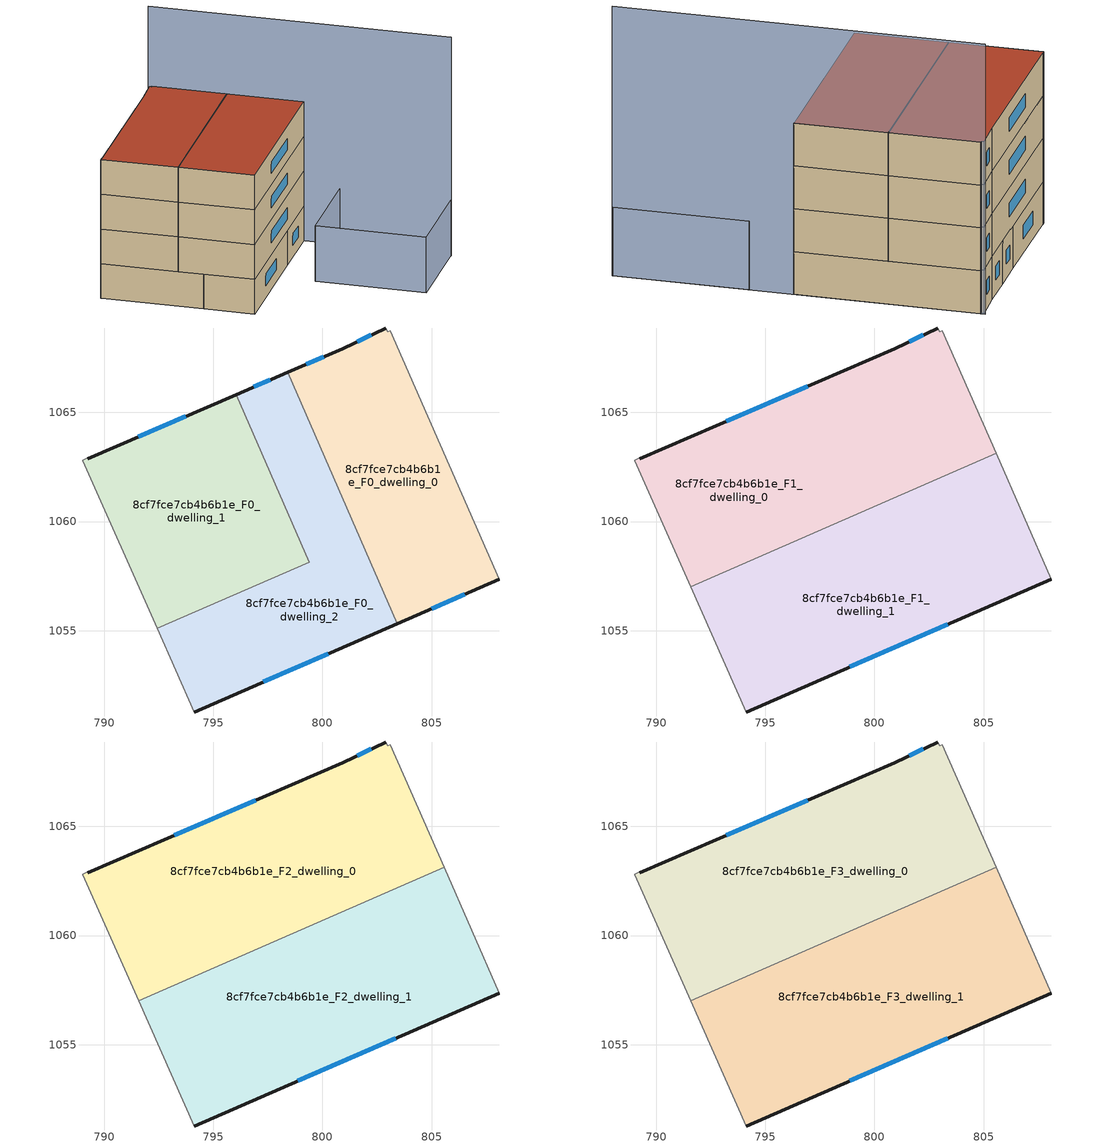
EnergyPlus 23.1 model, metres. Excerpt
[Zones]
8cf7fce7cb4b6b1e_F0_dwelling_0
 floor ground (EU_floor_Construction): 803.11,1068.76 808.11,1057.35 803.42,1055.31 798.4,1066.84 800.92,1067.93 802.91,1068.87 802.99,1068.7 z0
 wall outside (EU_wall_Construction): 803.42,1055.31 808.11,1057.35 / 802.91,1068.87 800.92,1067.93 798.4,1066.84 z0:3
 wall adiabatic (EU_wall_Construction): 808.11,1057.35 803.11,1068.76 802.99,1068.7 802.91,1068.87 z0:3
 wall to 8cf7fce7cb4b6b1e_F0_dwelling_2 (EU_wall_Construction): 798.4,1066.84 803.42,1055.31 z0:3
 window (EU_Window_Construction): 805.02,1056.01 806.51,1056.66 / 800.06,1067.56 799.26,1067.21 / 802.23,1068.55 801.6,1068.25 z1.02:1.98
8cf7fce7cb4b6b1e_F0_dwelling_1
 floor ground (EU_floor_Construction): 796.05,1065.83 799.4,1058.14 792.42,1055.1 789.01,1062.79 789,1062.81 789.2,1062.9 789.23,1062.88 z0
 wall outside (EU_wall_Construction): 796.05,1065.83 789.23,1062.88 z0:3
 wall adiabatic (EU_wall_Construction): 789.23,1062.88 789.2,1062.9 789,1062.81 789.01,1062.79 792.42,1055.1 z0:3
 wall to 8cf7fce7cb4b6b1e_F0_dwelling_2 (EU_wall_Construction): 792.42,1055.1 799.4,1058.14 796.05,1065.83 z0:3
 window (EU_Window_Construction): 793.73,1064.82 791.55,1063.88 z1.02:1.98
8cf7fce7cb4b6b1e_F0_dwelling_2
 floor ground (EU_floor_Construction): 798.4,1066.84 803.42,1055.31 794.12,1051.27 792.42,1055.1 799.4,1058.14 796.05,1065.83 z0
 wall outside (EU_wall_Construction): 798.4,1066.84 796.05,1065.83 / 794.12,1051.27 803.42,1055.31 z0:3
 wall adiabatic (EU_wall_Construction): 792.42,1055.1 794.12,1051.27 z0:3
 window (EU_Window_Construction): 797.6,1066.5 796.85,1066.17 / 797.28,1052.64 800.26,1053.94 z1.02:1.98
8cf7fce7cb4b6b1e_F1_dwelling_0
 floor to 8cf7fce7cb4b6b1e_F0_dwelling_1 (EU_floor_Construction): 796.05,1065.83 798.56,1060.07 791.57,1057.02 789.01,1062.79 789,1062.81 789.2,1062.9 789.23,1062.88 z3
 floor to 8cf7fce7cb4b6b1e_F0_dwelling_0 (EU_floor_Construction): 803.11,1068.76 805.58,1063.12 800.91,1061.09 798.4,1066.84 800.92,1067.93 802.91,1068.87 802.99,1068.7 z3
 floor to 8cf7fce7cb4b6b1e_F0_dwelling_2 (EU_floor_Construction): 798.4,1066.84 800.91,1061.09 798.56,1060.07 796.05,1065.83 z3
 wall outside (EU_wall_Construction): 802.91,1068.87 800.92,1067.93 789.23,1062.88 z3:6
 wall adiabatic (EU_wall_Construction): 789.23,1062.88 789.2,1062.9 789,1062.81 789.01,1062.79 791.57,1057.02 / 805.58,1063.12 803.11,1068.76 802.99,1068.7 802.91,1068.87 z3:6
 wall to 8cf7fce7cb4b6b1e_F1_dwelling_1 (EU_wall_Construction): 791.57,1057.02 805.58,1063.12 z3:6
 window (EU_Window_Construction): 796.94,1066.21 793.21,1064.6 / 802.23,1068.55 801.6,1068.25 z4.02:4.98
8cf7fce7cb4b6b1e_F1_dwelling_1
 floor to 8cf7fce7cb4b6b1e_F0_dwelling_0 (EU_floor_Construction): 805.58,1063.12 808.11,1057.35 803.42,1055.31 800.91,1061.09 z3
 floor to 8cf7fce7cb4b6b1e_F0_dwelling_2 (EU_floor_Construction): 800.91,1061.09 803.42,1055.31 794.12,1051.27 792.42,1055.1 799.4,1058.14 798.56,1060.07 z3
 floor to 8cf7fce7cb4b6b1e_F0_dwelling_1 (EU_floor_Construction): 798.56,1060.07 799.4,1058.14 792.42,1055.1 791.57,1057.02 z3
 wall outside (EU_wall_Construction): 794.12,1051.27 808.11,1057.35 z3:6
 wall adiabatic (EU_wall_Construction): 808.11,1057.35 805.58,1063.12 / 791.57,1057.02 794.12,1051.27 z3:6
 window (EU_Window_Construction): 798.88,1053.34 803.35,1055.28 z4.02:4.98
8cf7fce7cb4b6b1e_F2_dwelling_0
 floor to 8cf7fce7cb4b6b1e_F1_dwelling_0 (EU_floor_Construction): 803.11,1068.76 805.58,1063.12 791.57,1057.02 789.01,1062.79 789,1062.81 789.2,1062.9 789.23,1062.88 800.92,1067.93 802.91,1068.87 802.99,1068.7 z6
 wall outside (EU_wall_Construction): 802.91,1068.87 800.92,1067.93 789.23,1062.88 z6:9
 wall adiabatic (EU_wall_Construction): 789.23,1062.88 789.2,1062.9 789,1062.81 789.01,1062.79 791.57,1057.02 / 805.58,1063.12 803.11,1068.76 802.99,1068.7 802.91,1068.87 z6:9
 wall to 8cf7fce7cb4b6b1e_F2_dwelling_1 (EU_wall_Construction): 791.57,1057.02 805.58,1063.12 z6:9
 window (EU_Window_Construction): 796.94,1066.21 793.21,1064.6 / 802.23,1068.55 801.6,1068.25 z7.02:7.98
8cf7fce7cb4b6b1e_F2_dwelling_1
 floor to 8cf7fce7cb4b6b1e_F1_dwelling_1 (EU_floor_Construction): 805.58,1063.12 808.11,1057.35 794.12,1051.27 791.57,1057.02 z6
 wall outside (EU_wall_Construction): 794.12,1051.27 808.11,1057.35 z6:9
 wall adiabatic (EU_wall_Construction): 808.11,1057.35 805.58,1063.12 / 791.57,1057.02 794.12,1051.27 z6:9
 window (EU_Window_Construction): 798.88,1053.34 803.35,1055.28 z7.02:7.98
8cf7fce7cb4b6b1e_F3_dwelling_0
 floor to 8cf7fce7cb4b6b1e_F2_dwelling_0 (EU_floor_Construction): 803.11,1068.76 805.58,1063.12 791.57,1057.02 789.01,1062.79 789,1062.81 789.2,1062.9 789.23,1062.88 800.92,1067.93 802.91,1068.87 802.99,1068.7 z9
 wall outside (EU_wall_Construction): 802.91,1068.87 800.92,1067.93 789.23,1062.88 z9:12
 wall adiabatic (EU_wall_Construction): 789.23,1062.88 789.2,1062.9 789,1062.81 789.01,1062.79 791.57,1057.02 / 805.58,1063.12 803.11,1068.76 802.99,1068.7 802.91,1068.87 z9:12
 wall to 8cf7fce7cb4b6b1e_F3_dwelling_1 (EU_wall_Construction): 791.57,1057.02 805.58,1063.12 z9:12
 window (EU_Window_Construction): 796.94,1066.21 793.21,1064.6 / 802.23,1068.55 801.6,1068.25 z10.02:10.98
 roof outside (EU_roof_Construction): 805.58,1063.12 803.11,1068.76 802.99,1068.7 802.91,1068.87 800.92,1067.93 789.23,1062.88 789.2,1062.9 789,1062.81 789.01,1062.79 791.57,1057.02 z12
8cf7fce7cb4b6b1e_F3_dwelling_1
 floor to 8cf7fce7cb4b6b1e_F2_dwelling_1 (EU_floor_Construction): 805.58,1063.12 808.11,1057.35 794.12,1051.27 791.57,1057.02 z9
 wall outside (EU_wall_Construction): 794.12,1051.27 808.11,1057.35 z9:12
 wall adiabatic (EU_wall_Construction): 808.11,1057.35 805.58,1063.12 / 791.57,1057.02 794.12,1051.27 z9:12
 window (EU_Window_Construction): 798.88,1053.34 803.35,1055.28 z10.02:10.98
 roof outside (EU_roof_Construction): 808.11,1057.35 805.58,1063.12 791.57,1057.02 794.12,1051.27 z12
shading: 805.92,1043.23 802.28,1051.57 / 802.28,1051.57 809.3,1054.63 / 809.3,1054.63 812.94,1046.3 / 812.94,1046.3 805.92,1043.23 z0:4.8; 812.95,1046.27 802.99,1069.02 z0:18.9
[Building]
EU S2 Campaign: North Axis=0; Terrain=City; Solar Distribution=FullExterior
[Site:Location]
Vienna: Latitude=48; Longitude=16.5; Time Zone=1; Elevation=183
[SizingPeriod:WeatherFileDays]
AnnualSizingPeriod: Begin Month=1; Begin Day of Month=1; End Month=12; End Day of Month=31; Day of Week for Start Day=Monday; Use Weather File Daylight Saving Period=No; Use Weather File Rain and Snow Indicators=No
[MATERIAL]
EU_InternalMass_Material: Roughness=MediumRough; Thickness=0.1; Conductivity=1; Density=1800; Specific Heat=900; Thermal Absorptance=0.9; Solar Absorptance=0.7; Visible Absorptance=0.7
[MATERIAL:NOMASS] Roughness=MediumRough; Thermal Absorptance=0.9; Solar Absorptance=0.7; Visible Absorptance=0.7
Name | Thermal Resistance
EU_wall_NoMass | 0.942466
EU_roof_NoMass | 0.551687
EU_floor_NoMass | 0.66527
[WINDOWMATERIAL:SIMPLEGLAZINGSYSTEM]
EU_Window_SimpleGlazing: UFactor=2.03367; Solar Heat Gain Coefficient=0.65; Visible Transmittance=0.65
[CONSTRUCTION]
EU_wall_Construction: EU_wall_NoMass
EU_roof_Construction: EU_roof_NoMass
EU_floor_Construction: EU_floor_NoMass
EU_Window_Construction: EU_Window_SimpleGlazing
EU_InternalMass_Construction: EU_InternalMass_Material
[ZONE] Type=1; Multiplier=1; Ceiling Height=autocalculate; Floor Area=autocalculate; Part of Total Floor Area=Yes
Name | Volume
8cf7fce7cb4b6b1e_F0_dwelling_0 | 192.323
8cf7fce7cb4b6b1e_F1_dwelling_0; 8cf7fce7cb4b6b1e_F2_dwelling_0; 8cf7fce7cb4b6b1e_F3_dwelling_0 | 288.48
8cf7fce7cb4b6b1e_F0_dwelling_1; 8cf7fce7cb4b6b1e_F0_dwelling_2 | 192.321
8cf7fce7cb4b6b1e_F1_dwelling_1; 8cf7fce7cb4b6b1e_F2_dwelling_1; 8cf7fce7cb4b6b1e_F3_dwelling_1 | 288.492
[INTERNALMASS] Construction=EU_InternalMass_Construction
Name | Zone or ZoneList | Surface Area
8cf7fce7cb4b6b1e_F0_dwelling_0_EU_InternalMass | 8cf7fce7cb4b6b1e_F0_dwelling_0 | 64.1055
8cf7fce7cb4b6b1e_F0_dwelling_1_EU_InternalMass | 8cf7fce7cb4b6b1e_F0_dwelling_1 | 64.1048
8cf7fce7cb4b6b1e_F0_dwelling_2_EU_InternalMass | 8cf7fce7cb4b6b1e_F0_dwelling_2 | 64.1068
8cf7fce7cb4b6b1e_F1_dwelling_0_EU_InternalMass | 8cf7fce7cb4b6b1e_F1_dwelling_0 | 96.1597
8cf7fce7cb4b6b1e_F1_dwelling_1_EU_InternalMass | 8cf7fce7cb4b6b1e_F1_dwelling_1 | 96.164
8cf7fce7cb4b6b1e_F2_dwelling_0_EU_InternalMass | 8cf7fce7cb4b6b1e_F2_dwelling_0 | 96.1597
8cf7fce7cb4b6b1e_F2_dwelling_1_EU_InternalMass | 8cf7fce7cb4b6b1e_F2_dwelling_1 | 96.164
8cf7fce7cb4b6b1e_F3_dwelling_0_EU_InternalMass | 8cf7fce7cb4b6b1e_F3_dwelling_0 | 96.1597
8cf7fce7cb4b6b1e_F3_dwelling_1_EU_InternalMass | 8cf7fce7cb4b6b1e_F3_dwelling_1 | 96.164
[OTHEREQUIPMENT] Fuel Type=Electricity; Design Level Calculation Method=Watts/Area; Power per Zone Floor Area=1; Fraction Latent=0; Fraction Radiant=0; Fraction Lost=0; Carbon Dioxide Generation Rate=0; EndUse Subcategory=EU_Step8_InternalGains
Name | Zone or ZoneList or Space or SpaceList | Schedule
EU_Step8_InternalGain_8cf7fce7cb4b6b1e_F0_dwelling_0_f000 | 8cf7fce7cb4b6b1e_F0_dwelling_0 | EU_Step8_GainSchedule_8cf7fce7cb4b6b1e_F0_dwelling_0_f000
EU_Step8_InternalGain_8cf7fce7cb4b6b1e_F0_dwelling_1_f000 | 8cf7fce7cb4b6b1e_F0_dwelling_1 | EU_Step8_GainSchedule_8cf7fce7cb4b6b1e_F0_dwelling_1_f000
EU_Step8_InternalGain_8cf7fce7cb4b6b1e_F0_dwelling_2_f000 | 8cf7fce7cb4b6b1e_F0_dwelling_2 | EU_Step8_GainSchedule_8cf7fce7cb4b6b1e_F0_dwelling_2_f000
EU_Step8_InternalGain_8cf7fce7cb4b6b1e_F1_dwelling_0_f000 | 8cf7fce7cb4b6b1e_F1_dwelling_0 | EU_Step8_GainSchedule_8cf7fce7cb4b6b1e_F1_dwelling_0_f000
EU_Step8_InternalGain_8cf7fce7cb4b6b1e_F1_dwelling_1_f000 | 8cf7fce7cb4b6b1e_F1_dwelling_1 | EU_Step8_GainSchedule_8cf7fce7cb4b6b1e_F1_dwelling_1_f000
EU_Step8_InternalGain_8cf7fce7cb4b6b1e_F2_dwelling_0_f000 | 8cf7fce7cb4b6b1e_F2_dwelling_0 | EU_Step8_GainSchedule_8cf7fce7cb4b6b1e_F2_dwelling_0_f000
EU_Step8_InternalGain_8cf7fce7cb4b6b1e_F2_dwelling_1_f000 | 8cf7fce7cb4b6b1e_F2_dwelling_1 | EU_Step8_GainSchedule_8cf7fce7cb4b6b1e_F2_dwelling_1_f000
EU_Step8_InternalGain_8cf7fce7cb4b6b1e_F3_dwelling_0_f000 | 8cf7fce7cb4b6b1e_F3_dwelling_0 | EU_Step8_GainSchedule_8cf7fce7cb4b6b1e_F3_dwelling_0_f000
EU_Step8_InternalGain_8cf7fce7cb4b6b1e_F3_dwelling_1_f000 | 8cf7fce7cb4b6b1e_F3_dwelling_1 | EU_Step8_GainSchedule_8cf7fce7cb4b6b1e_F3_dwelling_1_f000
[ZONEVENTILATION:DESIGNFLOWRATE] Schedule=EU_AlwaysOn; Design Flow Rate Calculation Method=AirChanges/Hour; Air Changes per Hour=0.530523; Ventilation Type=Natural; Fan Pressure Rise=0; Fan Total Efficiency=1; Constant Term Coefficient=1; Temperature Term Coefficient=0; Velocity Term Coefficient=0; Velocity Squared Term Coefficient=0; Minimum Indoor Temperature=-100; Maximum Indoor Temperature=100; Delta Temperature=-100; Minimum Outdoor Temperature=-100; Maximum Outdoor Temperature=100; Maximum Wind Speed=40
Name | Zone or ZoneList or Space or SpaceList
EU_ConstantAir_8cf7fce7cb4b6b1e_F0_dwelling_0 | 8cf7fce7cb4b6b1e_F0_dwelling_0
EU_ConstantAir_8cf7fce7cb4b6b1e_F0_dwelling_1 | 8cf7fce7cb4b6b1e_F0_dwelling_1
EU_ConstantAir_8cf7fce7cb4b6b1e_F0_dwelling_2 | 8cf7fce7cb4b6b1e_F0_dwelling_2
EU_ConstantAir_8cf7fce7cb4b6b1e_F1_dwelling_0 | 8cf7fce7cb4b6b1e_F1_dwelling_0
EU_ConstantAir_8cf7fce7cb4b6b1e_F1_dwelling_1 | 8cf7fce7cb4b6b1e_F1_dwelling_1
EU_ConstantAir_8cf7fce7cb4b6b1e_F2_dwelling_0 | 8cf7fce7cb4b6b1e_F2_dwelling_0
EU_ConstantAir_8cf7fce7cb4b6b1e_F2_dwelling_1 | 8cf7fce7cb4b6b1e_F2_dwelling_1
EU_ConstantAir_8cf7fce7cb4b6b1e_F3_dwelling_0 | 8cf7fce7cb4b6b1e_F3_dwelling_0
EU_ConstantAir_8cf7fce7cb4b6b1e_F3_dwelling_1 | 8cf7fce7cb4b6b1e_F3_dwelling_1
[HVACTEMPLATE:THERMOSTAT] Constant Heating Setpoint=20; Constant Cooling Setpoint=50
EU_HeatOnly_8cf7fce7cb4b6b1e_F0_dwelling_0; EU_HeatOnly_8cf7fce7cb4b6b1e_F0_dwelling_1; EU_HeatOnly_8cf7fce7cb4b6b1e_F0_dwelling_2; EU_HeatOnly_8cf7fce7cb4b6b1e_F1_dwelling_0; EU_HeatOnly_8cf7fce7cb4b6b1e_F1_dwelling_1; EU_HeatOnly_8cf7fce7cb4b6b1e_F2_dwelling_0; EU_HeatOnly_8cf7fce7cb4b6b1e_F2_dwelling_1; EU_HeatOnly_8cf7fce7cb4b6b1e_F3_dwelling_0; EU_HeatOnly_8cf7fce7cb4b6b1e_F3_dwelling_1
[HVACTEMPLATE:ZONE:IDEALLOADSAIRSYSTEM] System Availability Schedule=EU_AlwaysOn; Maximum Heating Supply Air Temperature=50; Minimum Cooling Supply Air Temperature=13; Maximum Heating Supply Air Humidity Ratio=0.0156; Minimum Cooling Supply Air Humidity Ratio=0.0077; Heating Limit=NoLimit; Cooling Limit=NoLimit; Heating Availability Schedule=EU_AlwaysOn; Cooling Availability Schedule=EU_CoolingOff; Dehumidification Control Type=ConstantSensibleHeatRatio; Cooling Sensible Heat Ratio=0.7; Dehumidification Setpoint=60; Humidification Control Type=None; Humidification Setpoint=30; Outdoor Air Method=None; Outdoor Air Flow Rate per Person=0.00944; Outdoor Air Flow Rate per Zone Floor Area=0; Outdoor Air Flow Rate per Zone=0; Demand Controlled Ventilation Type=None; Outdoor Air Economizer Type=NoEconomizer; Heat Recovery Type=None; Sensible Heat Recovery Effectiveness=0.7; Latent Heat Recovery Effectiveness=0.65
Name | Template Thermostat
8cf7fce7cb4b6b1e_F0_dwelling_0 | EU_HeatOnly_8cf7fce7cb4b6b1e_F0_dwelling_0
8cf7fce7cb4b6b1e_F0_dwelling_1 | EU_HeatOnly_8cf7fce7cb4b6b1e_F0_dwelling_1
8cf7fce7cb4b6b1e_F0_dwelling_2 | EU_HeatOnly_8cf7fce7cb4b6b1e_F0_dwelling_2
8cf7fce7cb4b6b1e_F1_dwelling_0 | EU_HeatOnly_8cf7fce7cb4b6b1e_F1_dwelling_0
8cf7fce7cb4b6b1e_F1_dwelling_1 | EU_HeatOnly_8cf7fce7cb4b6b1e_F1_dwelling_1
8cf7fce7cb4b6b1e_F2_dwelling_0 | EU_HeatOnly_8cf7fce7cb4b6b1e_F2_dwelling_0
8cf7fce7cb4b6b1e_F2_dwelling_1 | EU_HeatOnly_8cf7fce7cb4b6b1e_F2_dwelling_1
8cf7fce7cb4b6b1e_F3_dwelling_0 | EU_HeatOnly_8cf7fce7cb4b6b1e_F3_dwelling_0
8cf7fce7cb4b6b1e_F3_dwelling_1 | EU_HeatOnly_8cf7fce7cb4b6b1e_F3_dwelling_1
[SIZING:ZONE] Zone Cooling Design Supply Air Temperature Input Method=SupplyAirTemperature; Zone Cooling Design Supply Air Temperature=13; Zone Heating Design Supply Air Temperature Input Method=SupplyAirTemperature; Zone Heating Design Supply Air Temperature=50; Zone Cooling Design Supply Air Humidity Ratio=0.008; Zone Heating Design Supply Air Humidity Ratio=0.008; Cooling Design Air Flow Method=DesignDay; Cooling Design Air Flow Rate=0; Cooling Minimum Air Flow per Zone Floor Area=0.000762; Cooling Minimum Air Flow=0; Cooling Minimum Air Flow Fraction=0.2; Heating Design Air Flow Method=DesignDay; Heating Design Air Flow Rate=0; Heating Maximum Air Flow per Zone Floor Area=0.002032; Heating Maximum Air Flow=0.141576; Heating Maximum Air Flow Fraction=0.3; Account for Dedicated Outdoor Air System=No; Dedicated Outdoor Air System Control Strategy=NeutralSupplyAir; Dedicated Outdoor Air Low Setpoint Temperature for Design=autosize; Dedicated Outdoor Air High Setpoint Temperature for Design=autosize; Zone Load Sizing Method=Sensible Load Only No Latent Load; Zone Latent Cooling Design Supply Air Humidity Ratio Input Method=HumidityRatioDifference; Zone Cooling Design Supply Air Humidity Ratio Difference=0.005; Zone Latent Heating Design Supply Air Humidity Ratio Input Method=HumidityRatioDifference; Zone Humidification Design Supply Air Humidity Ratio Difference=0.005
8cf7fce7cb4b6b1e_F0_dwelling_0; 8cf7fce7cb4b6b1e_F0_dwelling_1; 8cf7fce7cb4b6b1e_F0_dwelling_2; 8cf7fce7cb4b6b1e_F1_dwelling_0; 8cf7fce7cb4b6b1e_F1_dwelling_1; 8cf7fce7cb4b6b1e_F2_dwelling_0; 8cf7fce7cb4b6b1e_F2_dwelling_1; 8cf7fce7cb4b6b1e_F3_dwelling_0; 8cf7fce7cb4b6b1e_F3_dwelling_1
[SCHEDULE:CONSTANT]
Name | Hourly Value
EU_AlwaysOn | 1
EU_CoolingOff | 0
[SCHEDULE:FILE] Column Number=1; Rows to Skip at Top=0; Number of Hours of Data=8760; Column Separator=Comma; Interpolate to Timestep=No; Minutes per Item=60; Adjust Schedule for Daylight Savings=Yes
Name | File
EU_Step8_GainSchedule_8cf7fce7cb4b6b1e_F0_dwelling_0_f000 | ../../schedules/8cf7fce7cb4b6b1e/8cf7fce7cb4b6b1e_F0_dwelling_0_f000_gain.csv
EU_Step8_GainSchedule_8cf7fce7cb4b6b1e_F0_dwelling_1_f000 | ../../schedules/8cf7fce7cb4b6b1e/8cf7fce7cb4b6b1e_F0_dwelling_1_f000_gain.csv
EU_Step8_GainSchedule_8cf7fce7cb4b6b1e_F0_dwelling_2_f000 | ../../schedules/8cf7fce7cb4b6b1e/8cf7fce7cb4b6b1e_F0_dwelling_2_f000_gain.csv
EU_Step8_GainSchedule_8cf7fce7cb4b6b1e_F1_dwelling_0_f000 | ../../schedules/8cf7fce7cb4b6b1e/8cf7fce7cb4b6b1e_F1_dwelling_0_f000_gain.csv
EU_Step8_GainSchedule_8cf7fce7cb4b6b1e_F1_dwelling_1_f000 | ../../schedules/8cf7fce7cb4b6b1e/8cf7fce7cb4b6b1e_F1_dwelling_1_f000_gain.csv
EU_Step8_GainSchedule_8cf7fce7cb4b6b1e_F2_dwelling_0_f000 | ../../schedules/8cf7fce7cb4b6b1e/8cf7fce7cb4b6b1e_F2_dwelling_0_f000_gain.csv
EU_Step8_GainSchedule_8cf7fce7cb4b6b1e_F2_dwelling_1_f000 | ../../schedules/8cf7fce7cb4b6b1e/8cf7fce7cb4b6b1e_F2_dwelling_1_f000_gain.csv
EU_Step8_GainSchedule_8cf7fce7cb4b6b1e_F3_dwelling_0_f000 | ../../schedules/8cf7fce7cb4b6b1e/8cf7fce7cb4b6b1e_F3_dwelling_0_f000_gain.csv
EU_Step8_GainSchedule_8cf7fce7cb4b6b1e_F3_dwelling_1_f000 | ../../schedules/8cf7fce7cb4b6b1e/8cf7fce7cb4b6b1e_F3_dwelling_1_f000_gain.csv
